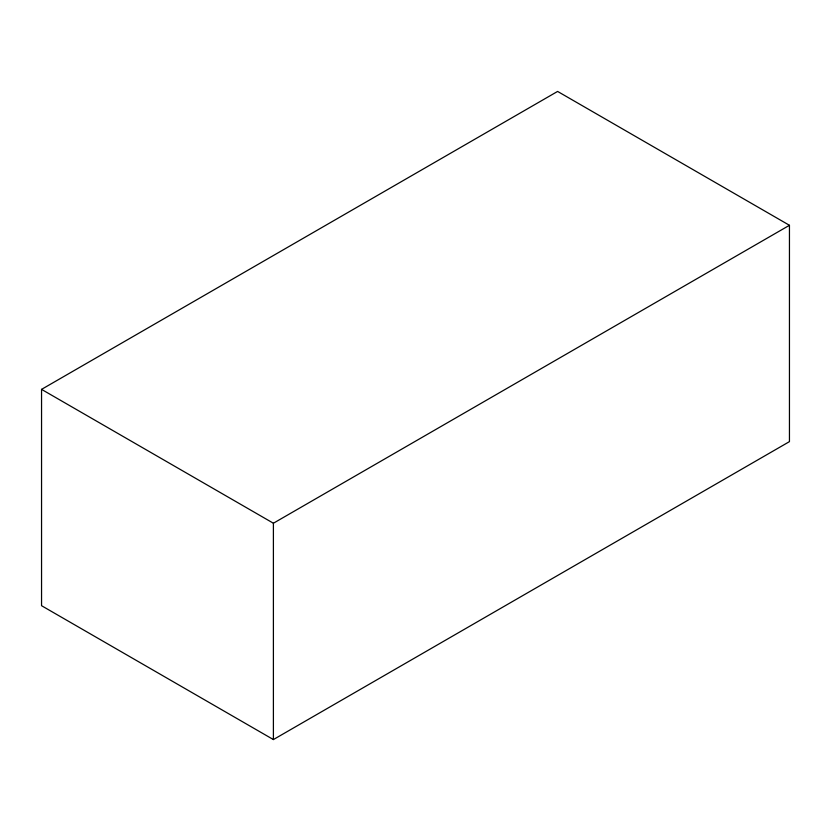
<?xml version="1.0" encoding="UTF-8"?>
<svg xmlns="http://www.w3.org/2000/svg" width="831" height="831" viewBox="0 0 831 831"><rect width="100%" height="100%" fill="white"/><g stroke="black" fill="none" stroke-linecap="round" stroke-linejoin="round"><path stroke-width="1.25" d="M41.55 389.375L557.601 91.431L789.45 225.294L789.45 441.625L273.399 739.569L41.55 605.706L41.55 389.375L273.399 523.229L789.45 225.294M273.399 523.229L273.399 739.569"/></g></svg>
